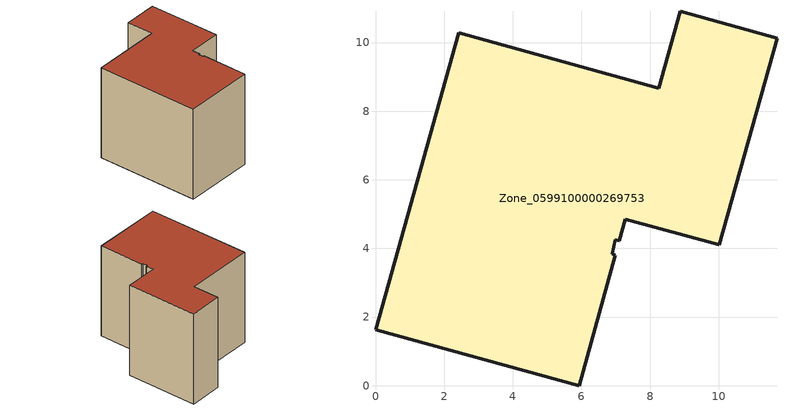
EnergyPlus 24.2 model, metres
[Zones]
Zone_0599100000269753
 floor ground (C_G): 0,1.63 2.42,10.29 8.26,8.67 8.88,10.91 11.7,10.13 10.01,4.1 7.28,4.85 7.11,4.23 6.99,4.26 6.9,3.85 6.99,3.8 5.94,0 z0
 wall outside (C_F): 2.42,10.29 0,1.63 5.94,0 6.99,3.8 6.9,3.85 6.99,4.26 7.11,4.23 7.28,4.85 10.01,4.1 11.7,10.13 8.88,10.91 8.26,8.67 2.42,10.29 z0:8.17
 roof outside (C_R): 5.94,0 6.99,3.8 6.9,3.85 6.99,4.26 7.11,4.23 7.28,4.85 10.01,4.1 11.7,10.13 8.88,10.91 8.26,8.67 2.42,10.29 0,1.63 z8.17
[BUILDING]
Pand.0599100000269753: North Axis=0; Terrain=City; Loads Convergence Tolerance Value=0.04; Temperature Convergence Tolerance Value=0.4; Solar Distribution=FullExterior; Maximum Number of Warmup Days=25; Minimum Number of Warmup Days=1
[Site:Location]
Rotterdam.The.Hague.AP_ZH_NLD Design_Conditions: Latitude=51.96; Longitude=4.45; Time Zone=1; Elevation=-4.5
[SITE:GROUNDTEMPERATURE:BUILDINGSURFACE]
18, 18, 18, 18, 18, 18, 18, 18, 18, 18, 18, 18
[MATERIAL] Thermal Absorptance=0.9; Solar Absorptance=0.7; Visible Absorptance=0.7
Name | Roughness | Thickness | Conductivity | Density | Specific Heat
G.TC.1975-1991 | MediumSmooth | 0.15 | 0.288461 | 540 | 1210
F.TC.1975-1991 | Rough | 0.3 | 0.230769 | 1920 | 840
R.TC.1975-1991 | MediumRough | 0.2 | 0.153846 | 1500 | 1000
[CONSTRUCTION]
C_G: G.TC.1975-1991
C_F: F.TC.1975-1991
C_R: R.TC.1975-1991
[ZONE]
Zone_0599100000269753: Type=1; Multiplier=1; Ceiling Height=Autocalculate; Volume=Autocalculate; Floor Area=autocalculate; Part of Total Floor Area=Yes
[ZONEINFILTRATION:DESIGNFLOWRATE]
Infil_Zone_0599100000269753: Zone or ZoneList or Space or SpaceList=Zone_0599100000269753; Schedule=AlwaysOn; Design Flow Rate Calculation Method=Flow/Area; Flow Rate per Floor Area=0.003; Constant Term Coefficient=1; Temperature Term Coefficient=0; Velocity Term Coefficient=0; Velocity Squared Term Coefficient=0
[HVACTEMPLATE:ZONE:IDEALLOADSAIRSYSTEM]
Zone_0599100000269753: Maximum Heating Supply Air Temperature=50; Minimum Cooling Supply Air Temperature=13; Maximum Heating Supply Air Humidity Ratio=0.0156; Minimum Cooling Supply Air Humidity Ratio=0.0077; Heating Limit=NoLimit; Cooling Limit=NoLimit; Dehumidification Control Type=ConstantSensibleHeatRatio; Cooling Sensible Heat Ratio=0.7; Dehumidification Setpoint=60; Humidification Control Type=None; Humidification Setpoint=30; Outdoor Air Method=None; Outdoor Air Flow Rate per Person=0.00944; Outdoor Air Flow Rate per Zone Floor Area=0; Outdoor Air Flow Rate per Zone=0; Demand Controlled Ventilation Type=None; Outdoor Air Economizer Type=NoEconomizer; Heat Recovery Type=None; Sensible Heat Recovery Effectiveness=0.7; Latent Heat Recovery Effectiveness=0.65
[ZONECONTROL:THERMOSTAT]
ThermostatControl_Zone_0599100000269753: Zone or ZoneList=Zone_0599100000269753; Control Type Schedule=DualSetpointControlType; Control 1=Thermostat_Zone_0599100000269753; Temperature Difference Between Cutout And Setpoint=0
[THERMOSTATSETPOINT:DUALSETPOINT]
Thermostat_Zone_0599100000269753: Heating Setpoint Temperature Schedule=HeatingSetpoint_Zone_0599100000269753; Cooling Setpoint Temperature Schedule=CoolingSetpoint_Zone_0599100000269753
[SCHEDULE:COMPACT]
HeatingSetpoint_Zone_0599100000269753: Through: 12/31, For: AllDays, Until: 24:00, 21
CoolingSetpoint_Zone_0599100000269753: Through: 12/31, For: AllDays, Until: 24:00, 24
DualSetpointControlType: Through: 12/31, For: AllDays, Until: 24:00, 4
AlwaysOn: Through: 12/31, For: AllDays, Until: 24:00, 1
